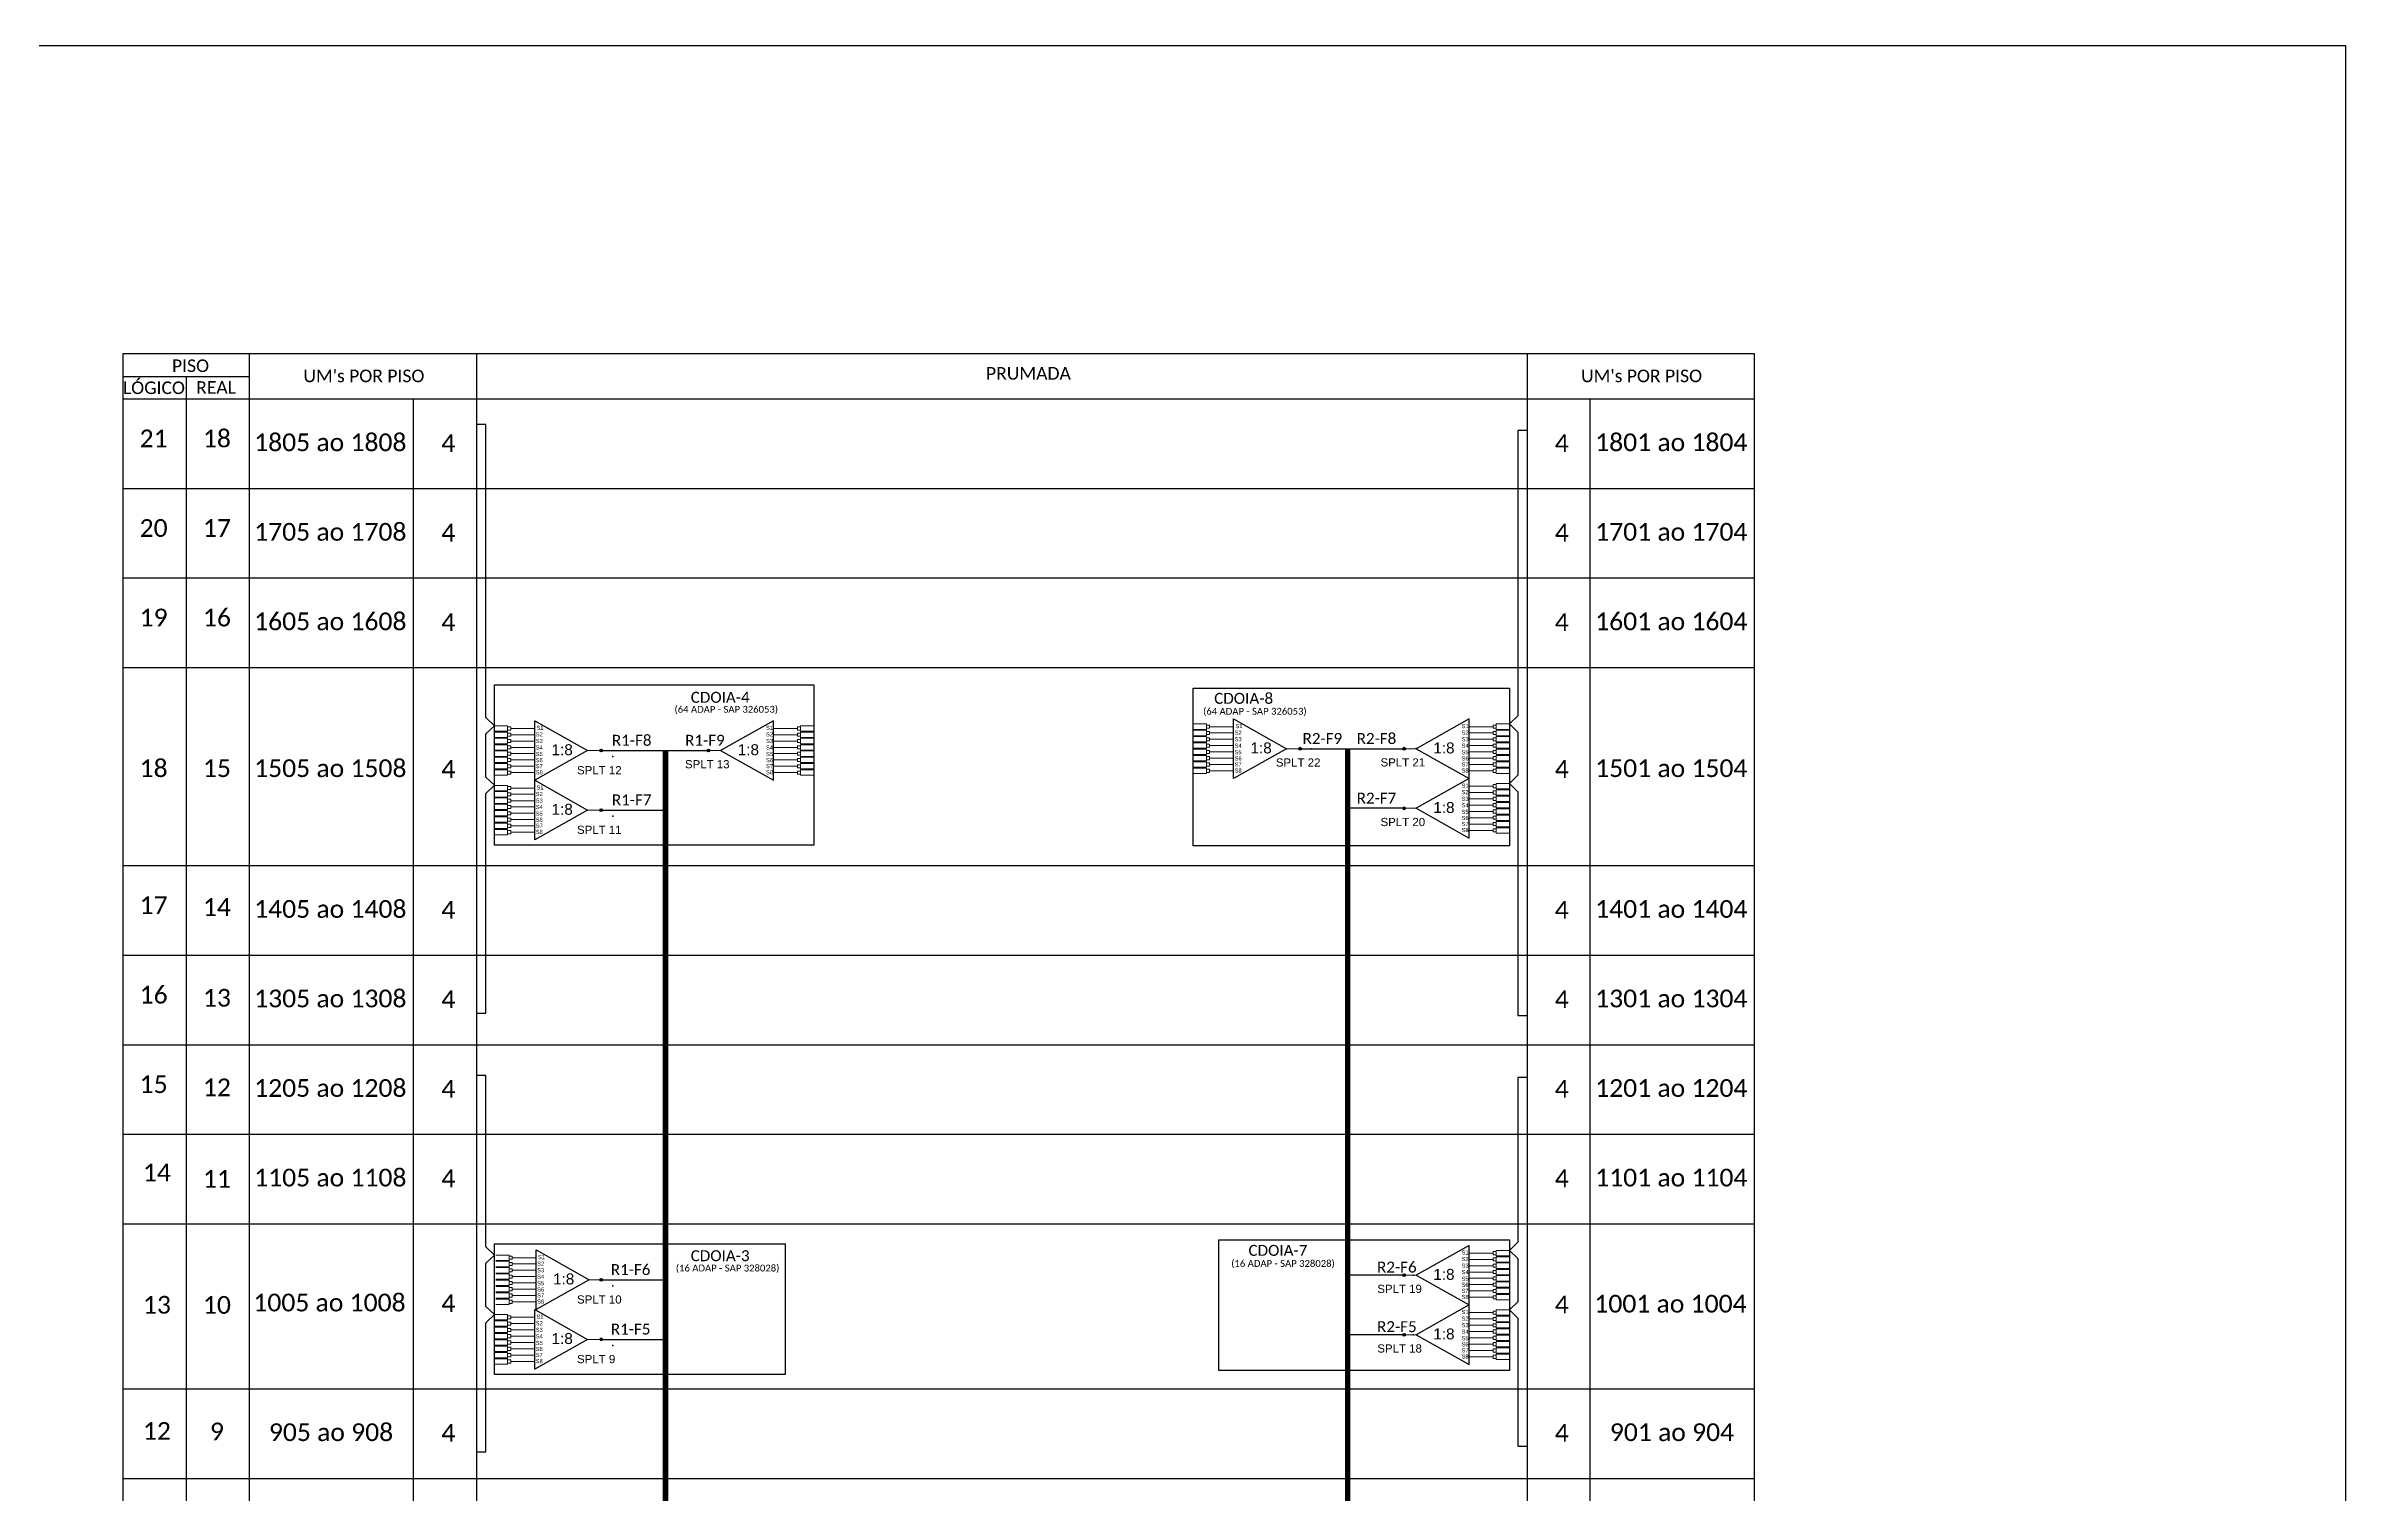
# Model space of a CAD drawing. Extents: x -4 to 1778, y 1 to 595.
# Drawn here: x 1357.5 to 1778, y 330.7 to 595.3 of the extents above; entities that cross this region are included whole.
import ezdxf
from ezdxf.enums import TextEntityAlignment as Align

# ---------------------------------------------------------------- set-up
doc = ezdxf.new("R2010")
doc.units = 0
doc.layers.add('DROP DE CLIENTE', color=140, linetype='Continuous', plot=False)
doc.styles.add('ARIAL', font='arial.ttf')
doc.styles.add('WMF-Calibri0', font='calibri.ttf')

# ---------------------------------------------------------------- blocks, each defined once
blk = doc.blocks.new('SPLITTER_')
blk.add_point((0, 0))
at = {"style": 'ARIAL', "flags": 4}
blk.add_attdef('SPLT', (0, -3.26), '', height=1.5, dxfattribs=at)
blk = doc.blocks.new('SPLT_1-8_SC-APC_ESQ')
at = {"color": 3, "lineweight": 0}
for points in [[(2.41, -3.02), (0, -3.02)], [(2.41, -4), (0, -4)], [(2.41, -4.17), (0, -4.17)], [(2.41, -3.02), (2.41, -4)], [(2.41, -4.17), (2.41, -5.16)], [(2.99, -3.51), (7.37, -3.51)], [(2.41, -5.16), (0, -5.16)], [(2.41, -5.32), (0, -5.32)], [(2.41, -6.31), (0, -6.31)], [(2.41, -6.48), (0, -6.48)], [(2.41, -7.46), (0, -7.46)], [(2.41, -7.63), (0, -7.63)], [(2.41, -5.32), (2.41, -6.31)], [(2.41, -6.48), (2.41, -7.46)], [(2.41, -7.63), (2.41, -8.62)], [(7.37, -4.66), (2.99, -4.66)], [(7.37, -5.82), (2.99, -5.82)], [(7.37, -6.97), (2.99, -6.97)], [(7.37, -8.12), (2.99, -8.12)], [(2.41, -8.62), (0, -8.62)], [(2.41, -8.78), (0, -8.78)], [(2.41, -9.77), (0, -9.77)], [(2.41, -9.94), (0, -9.94)], [(2.41, -10.92), (0, -10.92)], [(2.41, -11.09), (0, -11.09)], [(2.41, -12.08), (0, -12.08)], [(2.41, -8.78), (2.41, -9.77)], [(2.41, -9.94), (2.41, -10.92)], [(2.41, -11.09), (2.41, -12.08)], [(7.37, -9.28), (2.99, -9.28)], [(7.37, -10.43), (2.99, -10.43)], [(7.37, -11.58), (2.99, -11.58)]]:
    blk.add_lwpolyline(points, dxfattribs=at)
for points in [[(2.99, -3.22), (2.41, -3.22), (2.41, -3.8), (2.99, -3.8)], [(2.99, -4.38), (2.41, -4.38), (2.41, -4.95), (2.99, -4.95)], [(2.99, -5.53), (2.41, -5.53), (2.41, -6.1), (2.99, -6.1)], [(2.99, -6.68), (2.41, -6.68), (2.41, -7.26), (2.99, -7.26)], [(2.99, -7.84), (2.41, -7.84), (2.41, -8.41), (2.99, -8.41)], [(2.99, -8.99), (2.41, -8.99), (2.41, -9.56), (2.99, -9.56)], [(2.99, -10.14), (2.41, -10.14), (2.41, -10.72), (2.99, -10.72)], [(2.99, -11.3), (2.41, -11.3), (2.41, -11.87), (2.99, -11.87)]]:
    blk.add_lwpolyline(points, close=True, dxfattribs=at)
at = {"color": 1}
blk.add_lwpolyline([(7.37, -2.1), (17.04, -7.55), (7.37, -13), (7.37, -2.1)], dxfattribs=at)
at = {"color": 1, "lineweight": 0}
blk.add_lwpolyline([(17.04, -7.55), (19.26, -7.55)], dxfattribs=at)
at = {"color": 1, "style": 'ARIAL'}
for s, height, p in [('S1', 0.75, (7.7, -3.78)), ('S5', 0.75, (7.55, -8.57)), ('S3', 0.75, (7.55, -6.18)), ('S4', 0.75, (7.55, -7.36)), ('S2', 0.75, (7.56, -4.97)), ('1:8', 2, (10.45, -8.4)), ('S6', 0.75, (7.55, -9.69)), ('S7', 0.75, (7.55, -10.78)), ('S8', 0.75, (7.55, -11.9))]:
    blk.add_text(s, height=height, dxfattribs=at).set_placement(p)
blk = doc.blocks.new('SPLT_1-8_SC-APC')
at = {"color": 1}
blk.add_lwpolyline([(-7.37, -2.1), (-17.04, -7.55), (-7.37, -13), (-7.37, -2.1)], dxfattribs=at)
at = {"color": 3, "lineweight": 0}
for points in [[(-2.99, -3.51), (-7.37, -3.51)], [(-2.41, -3.02), (-2.41, -4)], [(-2.41, -3.02), (0, -3.02)], [(-2.41, -4), (0, -4)], [(-2.41, -4.17), (-2.41, -5.16)], [(-2.41, -4.17), (0, -4.17)], [(-7.37, -4.66), (-2.99, -4.66)], [(-7.37, -5.82), (-2.99, -5.82)], [(-7.37, -6.97), (-2.99, -6.97)], [(-7.37, -8.12), (-2.99, -8.12)], [(-2.41, -5.16), (0, -5.16)], [(-2.41, -5.32), (-2.41, -6.31)], [(-2.41, -5.32), (0, -5.32)], [(-2.41, -6.31), (0, -6.31)], [(-2.41, -6.48), (-2.41, -7.46)], [(-2.41, -6.48), (0, -6.48)], [(-2.41, -7.46), (0, -7.46)], [(-2.41, -7.63), (-2.41, -8.62)], [(-2.41, -7.63), (0, -7.63)], [(-7.37, -9.28), (-2.99, -9.28)], [(-7.37, -10.43), (-2.99, -10.43)], [(-7.37, -11.58), (-2.99, -11.58)], [(-2.41, -8.62), (0, -8.62)], [(-2.41, -8.78), (-2.41, -9.77)], [(-2.41, -8.78), (0, -8.78)], [(-2.41, -9.77), (0, -9.77)], [(-2.41, -9.94), (-2.41, -10.92)], [(-2.41, -9.94), (0, -9.94)], [(-2.41, -10.92), (0, -10.92)], [(-2.41, -11.09), (-2.41, -12.08)], [(-2.41, -11.09), (0, -11.09)], [(-2.41, -12.08), (0, -12.08)]]:
    blk.add_lwpolyline(points, dxfattribs=at)
for points in [[(-2.99, -3.22), (-2.41, -3.22), (-2.41, -3.8), (-2.99, -3.8)], [(-2.99, -4.38), (-2.41, -4.38), (-2.41, -4.95), (-2.99, -4.95)], [(-2.99, -5.53), (-2.41, -5.53), (-2.41, -6.1), (-2.99, -6.1)], [(-2.99, -6.68), (-2.41, -6.68), (-2.41, -7.26), (-2.99, -7.26)], [(-2.99, -7.84), (-2.41, -7.84), (-2.41, -8.41), (-2.99, -8.41)], [(-2.99, -8.99), (-2.41, -8.99), (-2.41, -9.56), (-2.99, -9.56)], [(-2.99, -10.14), (-2.41, -10.14), (-2.41, -10.72), (-2.99, -10.72)], [(-2.99, -11.3), (-2.41, -11.3), (-2.41, -11.87), (-2.99, -11.87)]]:
    blk.add_lwpolyline(points, close=True, dxfattribs=at)
at = {"color": 1, "lineweight": 0}
blk.add_lwpolyline([(-17.04, -7.55), (-19.26, -7.55)], dxfattribs=at)
at = {"color": 1, "style": 'ARIAL'}
for s, height, p in [('S1', 0.75, (-8.74, -3.78)), ('1:8', 2, (-13.91, -8.4)), ('S2', 0.75, (-8.74, -4.97)), ('S3', 0.75, (-8.74, -6.18)), ('S4', 0.75, (-8.74, -7.36)), ('S5', 0.75, (-8.74, -8.57)), ('S6', 0.75, (-8.74, -9.69)), ('S7', 0.75, (-8.74, -10.78)), ('S8', 0.75, (-8.74, -11.9))]:
    blk.add_text(s, height=height, dxfattribs=at).set_placement(p)

msp = doc.modelspace()

# ---------------------------------------------------------------- hatches: boundary and pattern name
h = msp.add_hatch(color=3)
h.dxf.hatch_style = 1
edge = h.paths.add_edge_path()
edge.add_arc((1586.77, 466.76), 0.256, 0, 360)
h = msp.add_hatch(color=3)
h.dxf.hatch_style = 1
edge = h.paths.add_edge_path()
edge.add_arc((1605.81, 466.76), 0.256, 0, 360)
h = msp.add_hatch(color=3)
h.dxf.hatch_style = 1
edge = h.paths.add_edge_path()
edge.add_arc((1459, 466.43), 0.256, 0, 360)
h = msp.add_hatch(color=3)
h.dxf.hatch_style = 1
edge = h.paths.add_edge_path()
edge.add_arc((1478.63, 466.43), 0.256, 0, 360)
h = msp.add_hatch(color=3)
h.dxf.hatch_style = 1
edge = h.paths.add_edge_path()
edge.add_arc((1459, 455.54), 0.256, 0, 360)
h = msp.add_hatch(color=3)
h.dxf.hatch_style = 1
edge = h.paths.add_edge_path()
edge.add_arc((1605.81, 455.86), 0.256, 0, 360)
h = msp.add_hatch(color=3)
h.dxf.hatch_style = 1
edge = h.paths.add_edge_path()
edge.add_arc((1605.81, 370.5), 0.256, 0, 360)
h = msp.add_hatch(color=3)
h.dxf.hatch_style = 1
edge = h.paths.add_edge_path()
edge.add_arc((1459, 369.65), 0.256, 0, 360)
h = msp.add_hatch(color=3)
h.dxf.hatch_style = 1
edge = h.paths.add_edge_path()
edge.add_arc((1459, 358.76), 0.256, 0, 360)
h = msp.add_hatch(color=3)
h.dxf.hatch_style = 1
edge = h.paths.add_edge_path()
edge.add_arc((1605.81, 359.6), 0.256, 0, 360)

# ---------------------------------------------------------------- linework, layer by layer
for p, q in [((1777.99, 595.26), (936.99, 595.26)), ((1777.99, 1.26), (1777.99, 595.26)), ((1371.52, 538.94), (1371.52, 73.09)), ((1669.85, 73.09), (1669.85, 538.94)), ((1424.68, 73.09), (1424.68, 530.72))]:
    msp.add_line(p, q)
at = {"color": 0}
for points in [[(1669.85, 538.94), (1371.52, 538.94)], [(1371.52, 534.83), (1394.67, 534.83)], [(1371.52, 530.72), (1669.85, 530.72)]]:
    msp.add_lwpolyline(points, dxfattribs=at)
for points in [[(1394.67, 73.09), (1394.67, 538.94)], [(1436.26, 73.09), (1436.26, 538.94)], [(1628.26, 538.94), (1628.26, 73.09)], [(1383.09, 534.83), (1383.09, 73.09)], [(1639.83, 73.09), (1639.83, 530.72)], [(1371.52, 514.35), (1669.85, 514.35)], [(1371.52, 497.98), (1669.85, 497.98)], [(1371.52, 481.6), (1669.85, 481.6)], [(1371.52, 445.38), (1669.85, 445.38)], [(1371.52, 429.01), (1669.85, 429.01)], [(1371.52, 412.64), (1669.85, 412.64)], [(1371.52, 396.27), (1669.85, 396.27)], [(1371.52, 379.9), (1669.85, 379.9)], [(1371.52, 349.71), (1669.85, 349.71)], [(1371.52, 333.34), (1669.85, 333.34)]]:
    msp.add_lwpolyline(points)
at = {"color": 3}
for points in [[(1436.26, 418.39), (1437.91, 418.39), (1437.92, 458.56), (1439.48, 460.07), (1437.92, 461.57), (1437.92, 469.46), (1439.48, 470.96), (1437.92, 472.47), (1437.92, 526.07), (1436.27, 526.07)], [(1628.27, 524.95), (1626.61, 524.95), (1626.61, 472.79), (1625.04, 471.29), (1626.61, 469.78), (1626.61, 461.9), (1625.04, 460.39), (1626.61, 458.88), (1626.61, 418), (1628.26, 418)], [(1436.26, 338.2), (1437.91, 338.2), (1437.92, 361.78), (1439.48, 363.29), (1437.92, 364.79), (1437.92, 372.68), (1439.48, 374.18), (1437.92, 375.69), (1437.92, 407.01), (1436.27, 407.01)], [(1628.27, 406.63), (1626.61, 406.63), (1626.61, 376.53), (1625.04, 375.03), (1626.61, 373.52), (1626.61, 365.64), (1625.04, 364.13), (1626.61, 362.62), (1626.61, 339.23), (1628.26, 339.23)]]:
    msp.add_lwpolyline(points, dxfattribs=at)
at = {"color": 1}
for points in [[(1439.48, 478.43), (1497.87, 478.43), (1497.87, 449.13), (1439.48, 449.13)], [(1567.25, 477.81), (1625.07, 477.81), (1625.07, 448.99), (1567.25, 448.99)], [(1439.48, 376.24), (1492.61, 376.24), (1492.61, 352.35), (1439.48, 352.35)], [(1571.94, 376.95), (1625.07, 376.95), (1625.07, 353.06), (1571.94, 353.06)]]:
    msp.add_lwpolyline(points, close=True, dxfattribs=at)
at = {"color": 5, "const_width": 1}
msp.add_lwpolyline([(1518.55, 116.24), (1518.55, 125.63), (1470.76, 125.63), (1470.76, 466.43)], dxfattribs=at)
at = {"color": 6, "const_width": 1}
msp.add_lwpolyline([(1532.97, 116.24), (1532.97, 125.65), (1595.47, 125.65), (1595.47, 466.76)], dxfattribs=at)
at = {"color": 6}
for points in [[(1587.03, 466.76), (1605.78, 466.76)], [(1605.78, 370.5), (1595.47, 370.5)], [(1605.78, 359.6), (1595.47, 359.6)]]:
    msp.add_lwpolyline(points, dxfattribs=at)
at = {"color": 5, "linetype": 'Continuous', "ltscale": 4}
for points in [[(1459, 466.43), (1470.76, 466.43)], [(1470.76, 466.43), (1478.6, 466.43)], [(1459, 455.54), (1470.76, 455.54)], [(1459, 369.65), (1470.76, 369.65)], [(1459, 358.76), (1470.76, 358.76)]]:
    msp.add_lwpolyline(points, dxfattribs=at)
at = {"color": 3}
for centre in [(1586.77, 466.76), (1605.81, 466.76), (1459, 466.43), (1478.63, 466.43), (1459, 455.54), (1605.81, 455.86), (1605.81, 370.5), (1459, 369.65), (1459, 358.76), (1605.81, 359.6)]:
    msp.add_circle(centre, 0.256, dxfattribs=at)
at = {"layer": 'DROP DE CLIENTE', "color": 6}
msp.add_lwpolyline([(1605.78, 455.86), (1595.47, 455.86)], dxfattribs=at)

# ---------------------------------------------------------------- block references
for p in [(1439.48, 473.98), (1567.25, 474.3), (1439.48, 463.08), (1439.74, 377.2), (1439.48, 366.3)]:
    msp.add_blockref('SPLT_1-8_SC-APC_ESQ', p)
at = {"color": 3}
for p in [(1497.87, 473.98), (1625.04, 474.3), (1625.04, 463.41), (1625.04, 378.04), (1625.04, 367.15)]:
    msp.add_blockref('SPLT_1-8_SC-APC', p, dxfattribs=at)
ref = msp.add_blockref('SPLITTER_', (1608.01, 466.77), dxfattribs=dict(xscale=-1))
ref.add_attrib('SPLT', 'SPLT 21', (1601.48, 463.51), dxfattribs={"height": 1.5, "style": 'ARIAL'})
ref = msp.add_blockref('SPLITTER_', (1461.11, 465.34), dxfattribs=dict(xscale=-1))
ref.add_attrib('SPLT', 'SPLT 12', (1454.58, 462.08), dxfattribs={"height": 1.5, "style": 'ARIAL'})
ref = msp.add_blockref('SPLITTER_', (1480.84, 466.44), dxfattribs=dict(xscale=-1))
ref.add_attrib('SPLT', 'SPLT 13', (1474.31, 463.18), dxfattribs={"height": 1.5, "style": 'ARIAL'})
ref = msp.add_blockref('SPLITTER_', (1588.88, 466.75), dxfattribs=dict(xscale=-1))
ref.add_attrib('SPLT', 'SPLT 22', (1582.34, 463.49), dxfattribs={"height": 1.5, "style": 'ARIAL'})
ref = msp.add_blockref('SPLITTER_', (1461.11, 454.44), dxfattribs=dict(xscale=-1))
ref.add_attrib('SPLT', 'SPLT 11', (1454.58, 451.18), dxfattribs={"height": 1.5, "style": 'ARIAL'})
ref = msp.add_blockref('SPLITTER_', (1608.01, 455.87), dxfattribs=dict(xscale=-1))
ref.add_attrib('SPLT', 'SPLT 20', (1601.48, 452.61), dxfattribs={"height": 1.5, "style": 'ARIAL'})
ref = msp.add_blockref('SPLITTER_', (1607.42, 370.5), dxfattribs=dict(xscale=-1))
ref.add_attrib('SPLT', 'SPLT 19', (1600.89, 367.24), dxfattribs={"height": 1.5, "style": 'ARIAL'})
ref = msp.add_blockref('SPLITTER_', (1461.11, 368.56), dxfattribs=dict(xscale=-1))
ref.add_attrib('SPLT', 'SPLT 10', (1454.58, 365.3), dxfattribs={"height": 1.5, "style": 'ARIAL'})
ref = msp.add_blockref('SPLITTER_', (1461.11, 357.66), dxfattribs=dict(xscale=-1))
ref.add_attrib('SPLT', 'SPLT 9', (1454.58, 354.4), dxfattribs={"height": 1.5, "style": 'ARIAL'})
ref = msp.add_blockref('SPLITTER_', (1607.42, 359.6), dxfattribs=dict(xscale=-1))
ref.add_attrib('SPLT', 'SPLT 18', (1600.89, 356.34), dxfattribs={"height": 1.5, "style": 'ARIAL'})

# ---------------------------------------------------------------- texts
at = {"color": 0, "style": 'WMF-Calibri0'}
for s, p in [('  LÓGICO', (1369.94, 531.61)), ('     PISO', (1376.48, 535.64)), ("UM's POR PISO", (1404.55, 533.78)), ('PRUMADA', (1529.35, 534.25)), ("UM's POR PISO", (1638.14, 533.78)), ('    REAL', (1381.7, 531.67))]:
    msp.add_text(s, height=2.3, dxfattribs=at).set_placement(p)
at = {"color": 7, "style": 'WMF-Calibri0'}
for s, p in [('21', (1377.17, 523.5)), ('18', (1388.74, 523.5)), ('20', (1377.17, 507.12)), ('17', (1388.74, 507.12)), ('19', (1377.17, 490.75)), ('16', (1388.74, 490.75)), ('18', (1377.17, 463.2)), ('15', (1388.74, 463.2)), ('17', (1377.17, 438.16)), ('14', (1388.74, 437.81)), ('16', (1377.17, 421.79)), ('13', (1388.74, 421.22)), ('15', (1377.17, 405.42)), ('12', (1388.74, 404.84)), ('14', (1377.77, 389.26)), ('11', (1388.74, 388.12)), ('13', (1377.77, 365.08)), ('10', (1388.74, 365.06)), ('12', (1377.77, 342.01)), ('9', (1388.74, 341.91))]:
    msp.add_text(s, height=3.24, dxfattribs=at).set_placement(p, align=Align.MIDDLE_CENTER)
for s, p in [('1805 ao 1808', (1395.55, 521.17)), ('1801 ao 1804', (1640.72, 521.17)), ('1705 ao 1708', (1395.55, 504.8)), ('1701 ao 1704', (1640.72, 504.8)), ('1605 ao 1608', (1395.55, 488.43)), ('1601 ao 1604', (1640.72, 488.43)), ('1505 ao 1508', (1395.55, 461.58)), ('1501 ao 1504', (1640.72, 461.58)), ('1405 ao 1408', (1395.55, 435.84)), ('1401 ao 1404', (1640.72, 435.84)), ('1305 ao 1308', (1395.55, 419.47)), ('1301 ao 1304', (1640.72, 419.47)), ('1205 ao 1208', (1395.55, 403.1)), ('1201 ao 1204', (1640.72, 403.1)), ('1105 ao 1108', (1395.55, 386.72)), ('1101 ao 1104', (1640.72, 386.72)), ('1005 ao 1008', (1395.4, 363.87)), ('1001 ao 1004', (1640.57, 363.66)), ('905 ao 908', (1398.24, 340.16)), ('901 ao 904', (1643.4, 340.16))]:
    msp.add_text(s, height=3.24, dxfattribs=at).set_placement(p)
at = {"color": 1, "style": 'WMF-Calibri0'}
for s, p in [('CDOIA-4', (1475.37, 475.16)), ('CDOIA-8', (1571.07, 474.97)), ('CDOIA-3', (1475.36, 373.05)), ('CDOIA-7', (1577.34, 374.03))]:
    msp.add_text(s, height=2, dxfattribs=at).set_placement(p)
for s, p in [('(64 ADAP - SAP 326053)', (1481.87, 473.34)), ('(64 ADAP - SAP 326053)', (1578.51, 472.98)), ('(16 ADAP - SAP 328028)', (1482.11, 371.17)), ('(16 ADAP - SAP 328028)', (1583.65, 372.01))]:
    msp.add_text(s, height=1.25, dxfattribs=at).set_placement(p, align=Align.CENTER)
at = {"color": 5, "style": 'WMF-Calibri0'}
for s, p in [('R1-F8', (1460.96, 467.3)), ('R1-F7', (1460.96, 456.41)), ('R1-F6', (1460.76, 370.52)), ('R1-F5', (1460.76, 359.63))]:
    msp.add_text(s, height=2, dxfattribs=at).set_placement(p)
at = {"color": 5, "linetype": 'Continuous', "ltscale": 4, "style": 'WMF-Calibri0'}
msp.add_text('R1-F9', height=2, dxfattribs=at).set_placement((1474.34, 467.3))
at = {"color": 6, "style": 'WMF-Calibri0'}
for s, p in [('R2-F9', (1587.23, 467.63)), ('R2-F8', (1597.12, 467.63)), ('R2-F7', (1597.12, 456.73)), ('R2-F6', (1600.84, 370.97)), ('R2-F5', (1600.84, 360.08))]:
    msp.add_text(s, height=2, dxfattribs=at).set_placement(p)
at = {"color": 7, "style": 'WMF-Calibri0', "flags": 4}
for p in [(1431.06, 522.65), (1634.63, 522.65), (1431.06, 506.27), (1634.63, 506.27), (1431.06, 489.9), (1634.63, 489.9), (1431.06, 463.05), (1634.63, 463.05), (1431.06, 437.31), (1634.63, 437.31), (1431.06, 420.94), (1634.63, 420.94), (1431.06, 404.57), (1634.63, 404.57), (1431.06, 388.2), (1634.63, 388.2), (1431.06, 365.35), (1634.63, 365.13), (1431.06, 341.64), (1634.63, 341.64)]:
    msp.add_attdef('4', text='XX', height=3.24, dxfattribs=at).set_placement(p, align=Align.MIDDLE_CENTER)

doc.saveas('drawing.dxf')
